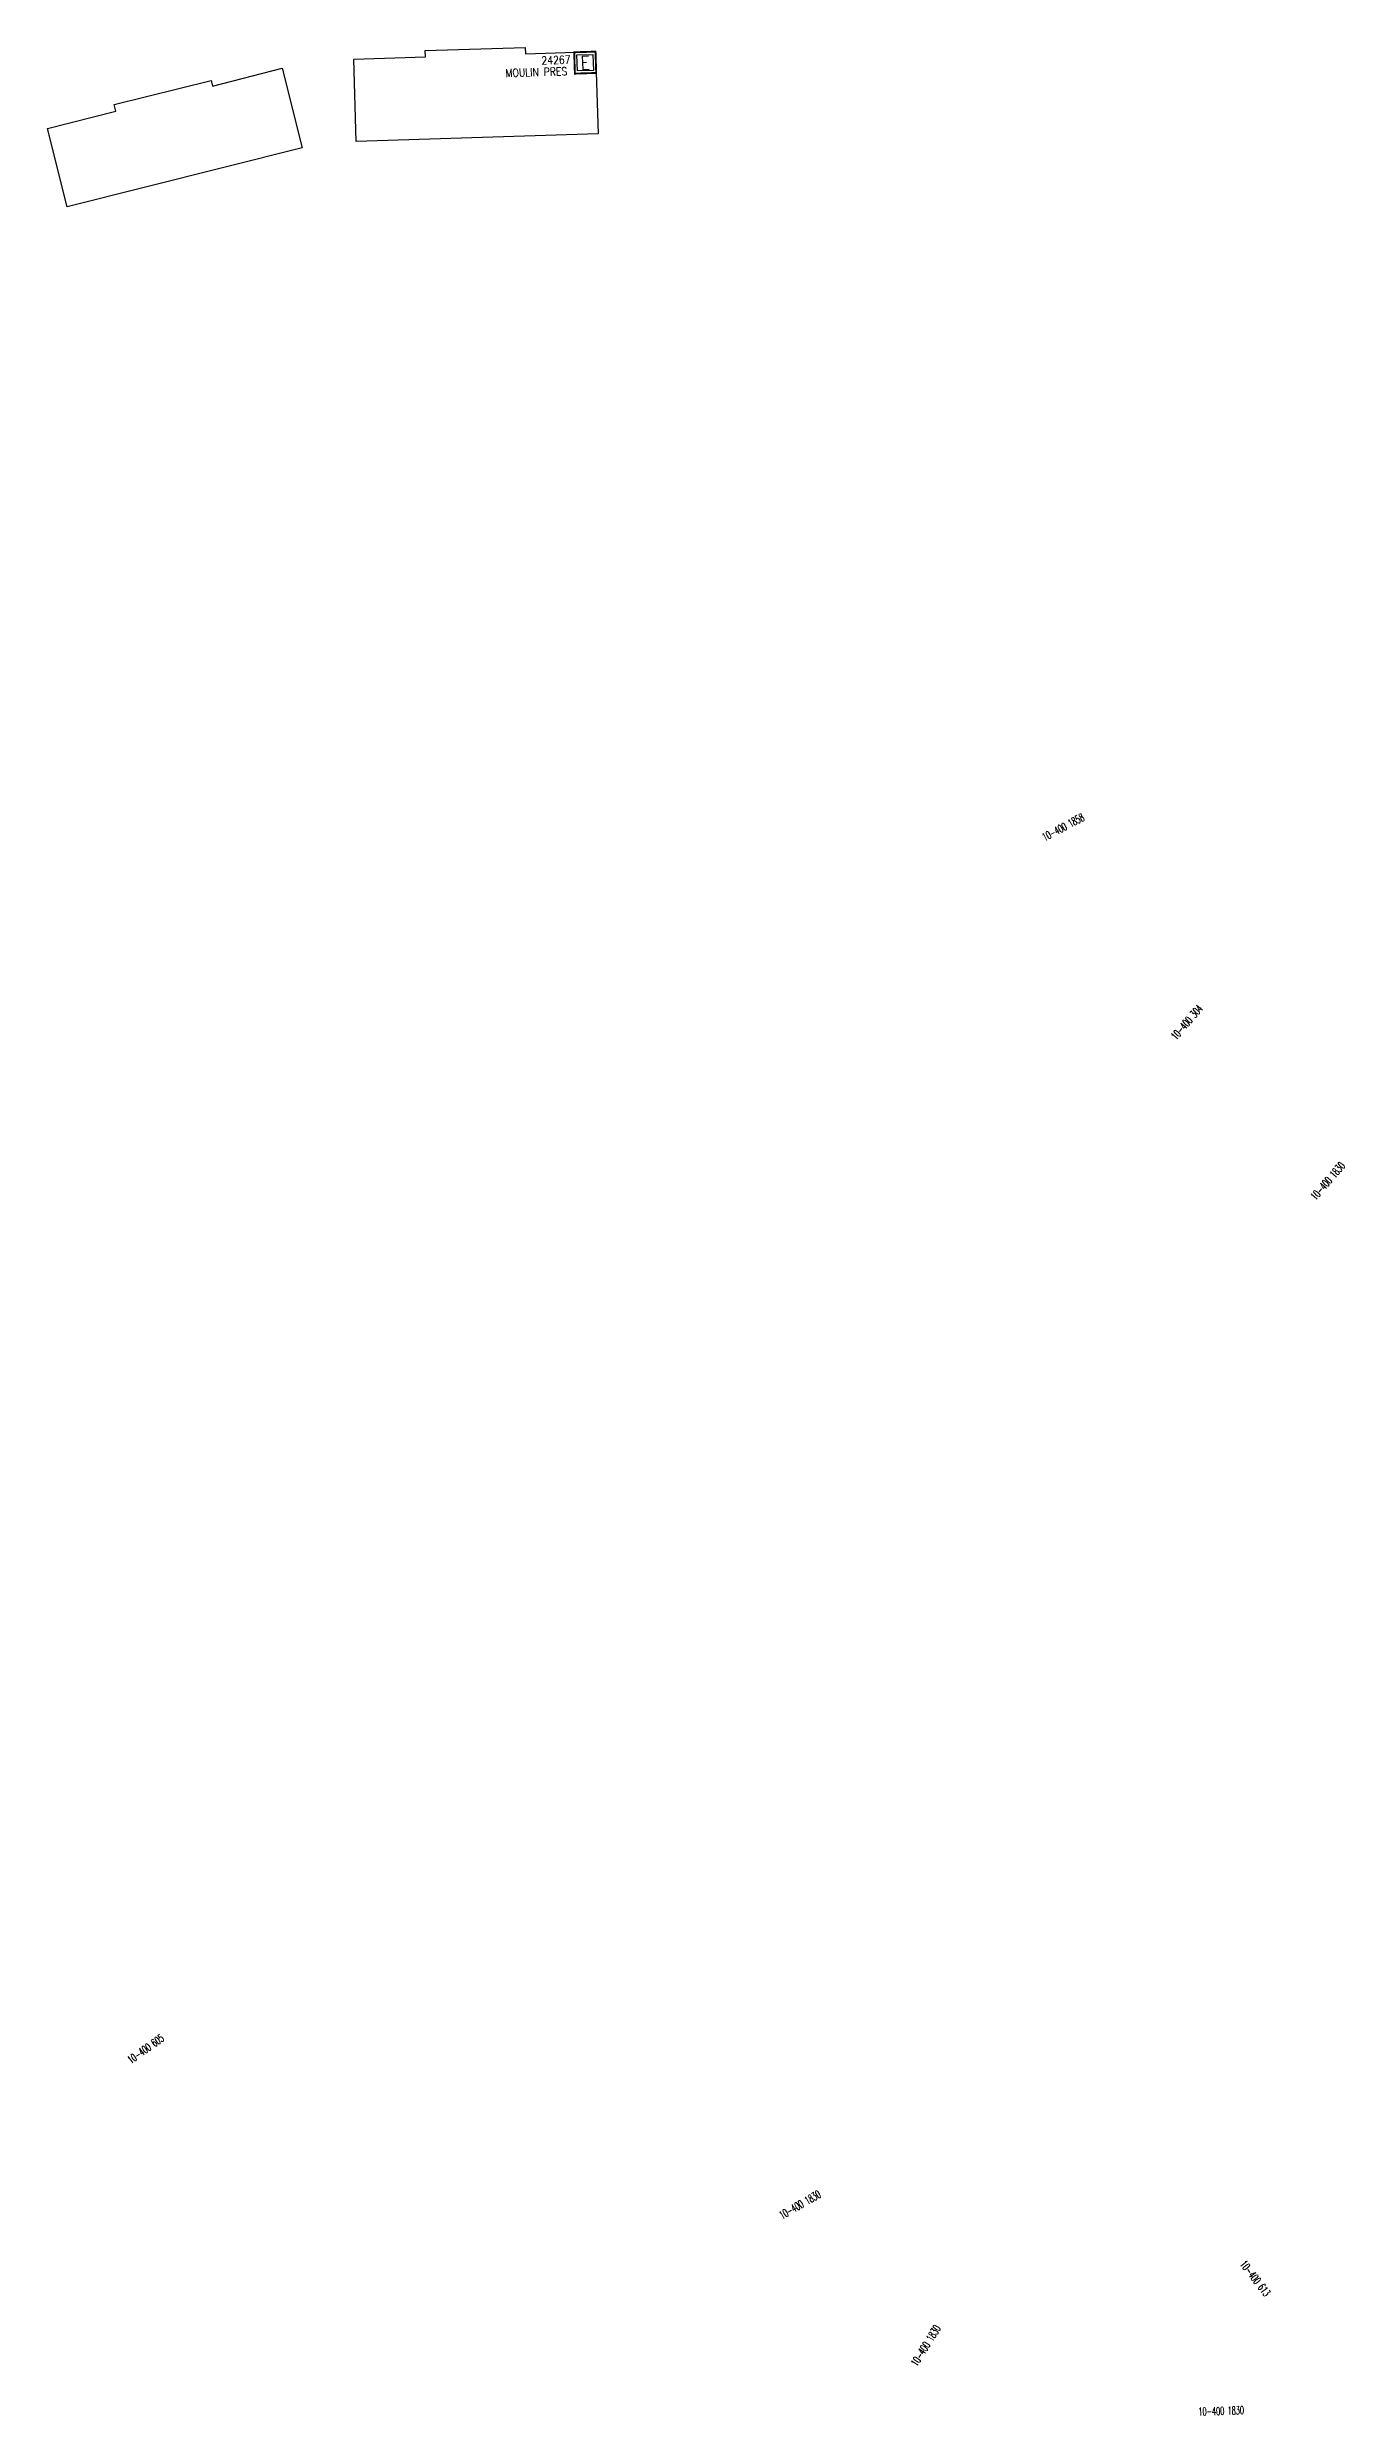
# Model space of a CAD drawing. Header units: millimetres. Extents: x 146028 to 146995, y 142989 to 143978.
# Drawn here: x 146027.6 to 146270.8, y 143004 to 143448 of the extents above; entities that cross this region are included whole.
import ezdxf
from ezdxf.enums import TextEntityAlignment as Align

# ---------------------------------------------------------------- set-up
doc = ezdxf.new("R2010")
doc.units = ezdxf.units.MM
doc.layers.get('0').update_dxf_attribs({"linetype": 'CONTINUOUS'})
for name, color, linetype in [('M_200', 7, 'CONTINUOUS'), ('poteau_div', 7, 'CONTINUOUS'), ('w0100', 7, 'CONTINUOUS')]:
    doc.layers.add(name, color=color, linetype=linetype)
doc.styles.add('M_ROMANS', font='ROMANS.shx', dxfattribs={"width": 0.75})
doc.styles.get("Standard").update_dxf_attribs({"font": 'romans.shx', "width": 0.85})

# ---------------------------------------------------------------- blocks, each defined once
blk = doc.blocks.new('M_200_56')
at = {"color": 0, "linetype": 'Continuous', "const_width": 0.35, "flags": 128}
blk.add_lwpolyline([(2, 2), (2, -2), (-2, -2), (-2, 2)], close=True, dxfattribs=at)
at = {"color": 0, "linetype": 'Continuous'}
blk.add_lwpolyline([(-1.5, 1.5), (1.5, 1.5), (1.5, -1.5), (-1.5, -1.5)], close=True, dxfattribs=at)
at = {"color": 0, "linetype": 'Continuous', "width": 0.85}
blk.add_text('E', height=2.5, dxfattribs=at).set_placement((0, 0), align=Align.MIDDLE_CENTER)
for tag, p in [('NUM', (0, 15.06)), ('NOM', (0, 8.65))]:
    blk.add_attdef(tag, text='', height=4, dxfattribs=at).set_placement(p, align=Align.MIDDLE)
at = {"color": 0, "linetype": 'Continuous', "style": 'M_ROMANS', "width": 0.75, "flags": 3}
for tag, p in [('DEF_LEG', (-0.13, -4.99)), ('DEF_COUP', (-0.13, -7.49)), ('DEF_TYPE', (-0.13, -9.99))]:
    blk.add_attdef(tag, text='', height=1.2, dxfattribs=at).set_placement(p, align=Align.MIDDLE)

msp = doc.modelspace()

# ---------------------------------------------------------------- linework, layer by layer
at = {"layer": 'w0100', "color": 252, "flags": 128}
msp.add_lwpolyline([(146098.47, 143446.18), (146098.43, 143447.39), (146117.2, 143447.96), (146117.23, 143446.76), (146130.37, 143447.16), (146130.84, 143431.72), (146085.49, 143430.33), (146085.02, 143445.77), (146098.47, 143446.18)], close=True, dxfattribs=at)
msp.add_lwpolyline([(146027.58, 143432.73), (146040.43, 143435.97), (146040.12, 143437.22), (146058.28, 143441.77), (146058.56, 143440.68), (146071.59, 143444.05), (146075.35, 143429.15), (146031.28, 143418.04), (146027.58, 143432.73)], dxfattribs=at)

# ---------------------------------------------------------------- block references
at = {"layer": 'M_200'}
ref = msp.add_blockref('M_200_56', (146128.43, 143445.1), dxfattribs=dict(at, rotation=1.75085230950785))
ref.add_attrib('NUM', '24267', dxfattribs={"layer": '0', "color": 0, "linetype": 'Continuous', "height": 1.5, "rotation": 1.7509, "width": 0.85}).set_placement((146122.94, 143445.59), align=Align.MIDDLE)
ref.add_attrib('NOM', 'MOULIN PRES', dxfattribs={"layer": '0', "color": 0, "linetype": 'Continuous', "height": 1.5, "rotation": 1.7509, "width": 0.85}).set_placement((146119.27, 143443.32), align=Align.MIDDLE)

# ---------------------------------------------------------------- texts
at = {"layer": 'poteau_div', "color": 252, "linetype": 'Continuous', "width": 0.6}
for s, rotation, p in [('10-400 1858', 28, (146218.06, 143301.77)), ('10-400 304', 49, (146241.24, 143265.2)), ('10-400 1830', 49, (146267.67, 143235.44)), ('10-400 605', 35.5668, (146046.01, 143072.72)), ('10-400 1830', 29.9006, (146168.7, 143043.53)), ('10-400 613', 307.6275, (146254.08, 143029.7)), ('10-400 1830', 58, (146192.28, 143017.12)), ('10-400 1830', 2.0232, (146247.69, 143004.86))]:
    msp.add_text(s, height=1.5, rotation=rotation, dxfattribs=at).set_placement(p, align=Align.MIDDLE_CENTER)

doc.saveas('drawing.dxf')
